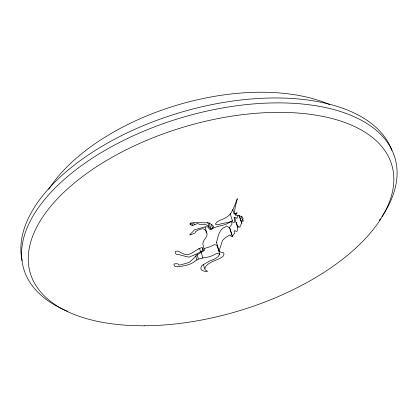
<?xml version="1.0" encoding="UTF-8"?>
<svg xmlns="http://www.w3.org/2000/svg" width="418" height="418" viewBox="0 0 418 418"><rect width="100%" height="100%" fill="white"/><g stroke="black" fill="none" stroke-linecap="round" stroke-linejoin="round"><path stroke-width="0.63" d="M238.082 215.62L237.199 217.073A3.281 1.677 -17.9 0 0 237.257 217.689C237.471 219.664 234.947 216.132 234.441 217.574L237.304 226.551L237.973 227.413L237.544 229.106A21.213 10.507 -18.4 0 0 237.272 229.973L237.173 231.055L236.745 231.473L234.352 230.642L234.811 232.983L232.565 235.804L232.492 236.776L231.018 236.097L230.177 234.984L229.539 235.099L225.318 237.69L222.433 240.59L219.105 250.962L220.317 252.007L223.677 252.728C225.271 255.978 220.939 257.948 218.53 259.05A7.278 3.485 -16.5 0 1 217.214 259.568C213.65 261.02 204.277 264.489 204.919 269.49A8.125 3.814 -16.2 0 0 205.342 269.981L207.568 271.439L204.982 271.334A14.316 6.756 -16.3 0 1 203.529 270.984L201.826 270.195L200.943 268.999A13.82 6.5 -16.3 0 1 201.507 266.266L201.878 265.696A4.624 2.184 -16 0 1 202.302 265.263L209.256 261.203A21.506 10.016 -16.4 0 1 211.221 260.383L213.008 259.714A12.446 6.009 -16.2 0 0 214.711 258.956L218.107 256.657L219.737 254.045A0.758 0.366 -16.6 0 0 219.549 253.909L218.781 253.794A12.937 6.286 -16.9 0 1 218.081 253.689L216.832 253.428L214.277 254.734A12.347 6.014 -16.2 0 1 212.511 255.565C207.197 258.235 200.562 257.159 195.765 260.644A30.106 14.113 -16.4 0 0 194.621 261.543C189.777 265.148 182.859 266.24 177.091 266.778A1.338 0.637 -14.9 0 0 176.72 266.658L175.508 266.741A1.301 0.622 -14.9 0 1 175.132 266.632L173.846 264.578L174.646 263.768L177.744 263.768L178.946 264.944L179.782 265.064L186.506 263.251L190.002 261.861L197.03 254.896L204.449 250.398L202.855 243.981A19.996 9.88 -16.9 0 1 203.064 242.492C203.785 238.934 208.974 236.003 206.419 232.209A99.442 49.46 -12.4 0 0 205.787 230.955C204.136 226.514 197.813 229.947 195.384 231.849L195.347 232.57A2.304 1.176 -15.8 0 1 195.096 233.019C184.871 237.351 192.092 233.432 194.302 229.863L205.123 226.88L207.443 226.817A4.525 2.309 -16.3 0 1 207.955 227.199C209.01 228.845 211.095 231.138 212.459 228.74C216.926 225.694 222.59 226.044 227.246 223.646A15.461 7.749 -17.5 0 1 228.484 222.977L232.445 220.876L230.151 213.624M232.298 236.384L229.519 227.491L232 224.064L231.53 221.692L233.918 222.548L234.336 222.125L234.43 221.033A21.062 10.643 -18.5 0 1 234.697 220.161L235.12 218.886M216.958 245.956L217.125 245.288A0.752 0.371 -16.6 0 0 216.937 245.147L216.169 245.026A12.848 6.369 -16.9 0 1 215.474 244.922L214.23 244.645L211.696 245.951A12.263 6.092 -16.2 0 1 209.94 246.782L204.125 248.564M239.091 215.374L240.94 221.336L241.865 223.024L240.078 226.039A3.302 1.656 -17.9 0 0 240.131 226.65C240.334 228.604 237.816 225.124 237.304 226.551M240.836 220.788C246.019 222.339 241.599 220.49 241.405 216.19M229.519 227.491C229.137 228.959 226.906 224.179 225.568 226.817C218.849 229.273 218.253 236.52 216.498 242.335L219.126 251.129M204.554 268.528L203.326 264.192M242.769 220.396C244.572 215.301 238.6 216.388 235.6 215.04L237.288 212.866L235.449 213.399A8.674 4.52 -17.6 0 1 234.921 213.718L234.164 214.058L232.69 209.47M202.673 248.501L203.185 250.277L197.615 253.465A16.177 8.005 -15.5 0 1 196.742 253.914L188.915 257.18L181.668 255.398A18.24 9.055 -15.7 0 1 180.2 254.964L179.092 254.499A3.271 1.604 -15 0 0 178.141 254.431L177.89 254.442A5.8 2.869 -15.1 0 1 176.845 254.484L175.664 253.674A15.085 7.456 -15.5 0 1 175.32 252.916L175.246 251.939A2.827 1.395 -15 0 1 175.55 251.49C177.802 250.121 180.236 252.388 182.191 253.313A46.152 23.293 -16.8 0 0 183.596 253.893C188.575 256.469 193.09 252.049 197.139 249.713A29.84 14.249 -16.3 0 1 198.843 248.825M210.923 228.871L212.49 228.003A6.045 3.098 -16.5 0 0 213.081 227.653C215.557 226.169 207.678 221.441 205.52 222.862A47.558 25.65 -17.6 0 1 202.834 222.737L195.143 222.669A42.375 21.099 -15.4 0 0 193.424 222.851C189.929 222.857 187.708 224.247 192.573 225.495L197.165 223.635A2.069 1.071 -16 0 1 197.881 223.677L199.825 224.367L206.22 224.79L207.939 225.84L210.923 228.871L209.12 222.81M198.843 248.825L201.607 247.608L202.234 247.869A28.847 14.128 -14.9 0 1 202.427 248.282L203.185 250.277M232.445 220.876C228.353 222.946 223.583 222.872 219.272 224.341C210.954 226.269 218.64 220.02 221.953 219.643A49.183 26.621 -16.4 0 0 224.57 218.259C232.512 215.066 234.258 205.698 237.33 198.67L235.25 207.03L234.164 214.058M216.932 242.811L216.498 242.335M234.775 217.982L235.047 218.274M234.65 217.877L234.441 217.574M239.545 216.08L241.87 223.269M236.191 212.72L236.583 213.938M235.02 213.217L235.6 215.04M236.285 222.235L237.999 227.611M229.754 227.836L232.533 236.724M211.404 224.367L212.49 228.003M217.13 245.554L219.743 254.306M207.788 222.658L209.052 226.917M204.998 226.953L206.774 233.004M202.343 247.743L202.683 248.929M193.733 222.768L194.26 224.618M201.032 251.641L202.871 258.094M199.527 248.245L200.541 251.803M191.872 223.034L192.573 225.495M190.551 223.034L191.073 224.884M197.024 254.165L198.346 258.867M195.687 255.759L196.836 259.876M48.728 189.244A173.392 93.162 -16.7 0 1 329.833 104.678M22.112 260.576A193.043 100.252 -16.7 0 1 179.834 112.63A193.043 100.252 -16.7 0 1 391.885 150.386M67.878 311.467A193.743 99.646 -16.7 0 1 66.175 177.702A193.743 99.646 -16.7 0 1 308.15 104.652A193.743 99.646 -16.7 0 1 381.942 216.649M380.485 218.776A193.743 99.646 -16.7 0 1 379.356 220.364M144.403 325.768A188.659 95.957 -16.7 0 0 391.776 164.938A188.659 95.957 -16.7 0 0 96.955 166.479A188.659 95.957 -16.7 0 0 144.403 325.768"/></g></svg>
